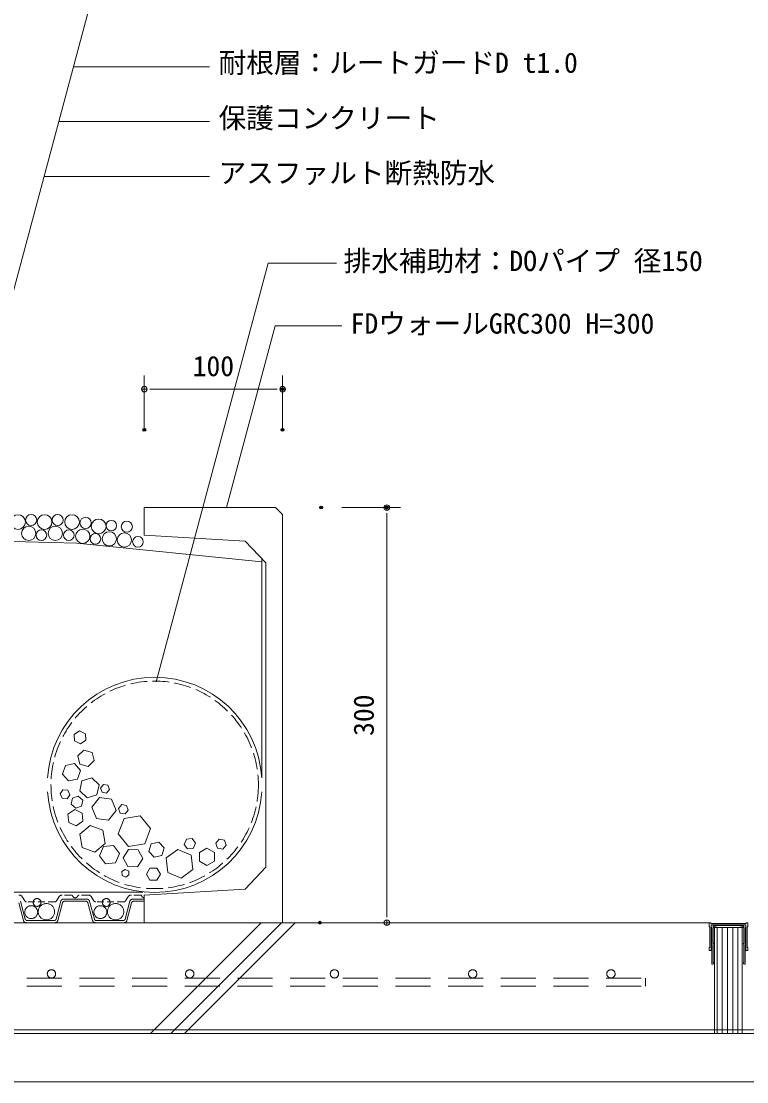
# Model space of a CAD drawing. Units: millimetres, scale not verified. Extents: x -1485 to 1485, y -1050 to 1050.
# Drawn here: x -260 to 264, y -486 to 280 of the extents above; entities that cross this region are included whole.
import ezdxf
from ezdxf.enums import TextEntityAlignment as Align

# ---------------------------------------------------------------- set-up
doc = ezdxf.new("R2010")
doc.units = ezdxf.units.MM
doc.header["$LTSCALE"] = 4
doc.header["$PDMODE"] = 32
doc.header["$PDSIZE"] = 2
for name, pattern in [('DASHED1', [1.8, 1.2, -0.6]), ('DASHED3', [4, 3, -1]), ('USER1', [19.05, 12.7, -6.35]), ('USER2', [9.525, 6.35, -3.175])]:
    doc.linetypes.add(name, pattern=pattern)
for name, color, linetype, lineweight in [('0-0_TLC', 4, 'Continuous', 18), ('0-1_0', 7, 'Continuous', 18), ('0-3_sunpo', 7, 'Continuous', 18), ('0-5_MOJI', 7, 'Continuous', 18), ('0-6_KUTAI', 4, 'Continuous', 18), ('0-7_BOUSUI', 6, 'Continuous', 18), ('0-B_dannnetu', 7, 'Continuous', 18), ('0-C_HATCH', 7, 'Continuous', 18), ('0-D_tensen', 1, 'USER2', 18), ('0-E_bousui2', 3, 'Continuous', 18), ('0-F_FD-L', 8, 'USER1', 18), ('1-1_ecom', 7, 'Continuous', 18), ('1-3__1-C_', 4, 'Continuous', 9), ('1-4__1-B_', 4, 'DASHED3', 9)]:
    doc.layers.add(name, color=color, linetype=linetype, lineweight=lineweight)
doc.layers.add('0-4_DEFPOINTS', color=7, linetype='Continuous')
doc.styles.add('ＭＳ ゴシック', font='')
doc.styles.get('ＭＳ ゴシック').set_extended_font_data('MS Gothic')

# ---------------------------------------------------------------- blocks, each defined once
blk = doc.blocks.new('_Dot')
at = {"layer": '0-1_0'}
for p, q in [((-0.5, 0), (-1, 0)), ((0.25, 0), (-0.25, 0))]:
    blk.add_line(p, q, dxfattribs=at)
blk.add_circle((0, 0), 0.25, dxfattribs=at)
blk = doc.blocks.new('D2')
at = {"layer": '0-3_sunpo'}
for p, q in [((1313.705, 1035.313), (1313.705, 1074.114)), ((1413.705, 1035.313), (1413.705, 1074.114)), ((1321.705, 1064.114), (1405.705, 1064.114))]:
    blk.add_line(p, q, dxfattribs=at)
at = {"layer": '0-4_DEFPOINTS'}
for p in [(1413.705, 1064.114), (1313.705, 1034.813), (1413.705, 1034.813)]:
    blk.add_point(p, dxfattribs=at)
at = {"layer": '0-3_sunpo', "xscale": 8, "yscale": 8, "rotation": 180}
blk.add_blockref('_Dot', (1313.705, 1064.114), dxfattribs=at)
at = {"layer": '0-3_sunpo', "xscale": 8, "yscale": 8}
blk.add_blockref('_Dot', (1413.705, 1064.114), dxfattribs=at)
at = {"layer": '0-3_sunpo', "style": 'ＭＳ ゴシック'}
blk.add_text('100', height=14.66, dxfattribs=at).set_placement((1348.705, 1069.114), align=Align.BOTTOM_LEFT)
blk = doc.blocks.new('D3')
at = {"layer": '0-4_DEFPOINTS'}
for p in [(1441.615, 978.54), (1489.091, 978.54), (1440.724, 678.539)]:
    blk.add_point(p, dxfattribs=at)
at = {"layer": '0-5_MOJI'}
for p, q in [((1456.615, 978.54), (1499.091, 978.54)), ((1489.091, 686.539), (1489.091, 970.54)), ((1455.724, 678.539), (1499.091, 678.539))]:
    blk.add_line(p, q, dxfattribs=at)
at = {"layer": '0-5_MOJI', "xscale": 8, "yscale": 8}
for p, rotation in [((1489.091, 978.54), 90), ((1489.091, 678.539), 270)]:
    blk.add_blockref('_Dot', p, dxfattribs=dict(at, rotation=rotation))
at = {"layer": '0-5_MOJI', "style": 'ＭＳ ゴシック'}
blk.add_text('300', height=14.66, rotation=90, dxfattribs=at).set_placement((1484.091, 813.54), align=Align.BOTTOM_LEFT)

msp = doc.modelspace()

# ---------------------------------------------------------------- linework, layer by layer
at = {"layer": '0-0_TLC'}
for p, q in [((-76.344, -71.444), (-171.345, -71.444)), ((-171.345, -71.444), (-171.345, -91.443)), ((-76.344, -71.444), (-71.345, -76.444)), ((-98.321, -95.593), (-171.345, -91.443)), ((-83.345, -111.444), (-98.321, -95.593)), ((-83.345, -111.444), (-83.345, -331.444)), ((-83.345, -331.444), (-98.321, -347.295)), ((-98.321, -347.295), (-171.345, -351.444)), ((-171.345, -351.444), (-171.345, -371.444))]:
    msp.add_line(p, q, dxfattribs=at)
msp.add_lwpolyline([(-171.345, -371.444), (-71.345, -371.444), (-71.345, -76.444)], dxfattribs=at)
at = {"layer": '0-5_MOJI', "color": 1}
for p, q in [((-419.235, -486.445), (-178.297, 412.749)), ((-222.651, 247.217), (-124.13, 247.217)), ((-233.274, 207.573), (-124.13, 207.573)), ((-243.897, 167.928), (-124.13, 167.928)), ((-162.756, -197.469), (-81.68, 105.113)), ((-81.68, 105.113), (-32.245, 105.113)), ((-111.97, -71.445), (-76.781, 59.881)), ((-76.781, 59.881), (-28.596, 59.881))]:
    msp.add_line(p, q, dxfattribs=at)
at = {"layer": '0-6_KUTAI'}
for p, q in [((-827.917, -371.445), (237.155, -371.445)), ((242.941, -451.445), (242.941, -374.945)), ((246.691, -451.445), (246.691, -374.945)), ((250.441, -451.445), (250.441, -374.945)), ((254.191, -451.445), (254.191, -374.945)), ((257.941, -451.445), (257.941, -374.945))]:
    msp.add_line(p, q, dxfattribs=at)
for points in [[(-827.917, -95.645), (-275.979, -95.645), (-220.225, -97.193), (-86.345, -110.581)], [(261.155, -451.445), (261.155, -374.945), (241.155, -374.945), (241.155, -451.445)]]:
    msp.add_lwpolyline(points, dxfattribs=at)
for points in [[(238.655, -371.945), (238.155, -371.445), (237.155, -371.445), (237.155, -374.445), (237.655, -374.445), (237.655, -389.445), (237.155, -389.445), (237.155, -391.445), (238.655, -391.445), (238.655, -372.945), (263.655, -372.945), (263.655, -391.445), (265.155, -391.445), (265.155, -389.445), (264.655, -389.445), (264.655, -374.445), (265.155, -374.445), (265.155, -371.445), (264.155, -371.445), (263.655, -371.945), (251.155, -371.945)], [(240.155, -373.445), (240.155, -374.445), (242.155, -374.445), (242.155, -374.945), (240.155, -374.945), (240.155, -386.445), (240.655, -386.445), (240.155, -387.445), (240.155, -400.445), (240.655, -400.445), (240.155, -401.445), (239.155, -401.445), (239.155, -374.945), (238.655, -374.945), (238.655, -372.945), (263.655, -372.945), (263.655, -374.945), (263.155, -374.945), (263.155, -401.445), (262.155, -401.445), (261.655, -400.445), (262.155, -400.445), (262.155, -387.445), (261.655, -386.445), (262.155, -386.445), (262.155, -374.945), (260.155, -374.945), (260.155, -374.445), (262.155, -374.445), (262.155, -373.445)]]:
    msp.add_lwpolyline(points, close=True, dxfattribs=at)
at = {"layer": '0-7_BOUSUI'}
msp.add_lwpolyline([(-827.917, -486.445), (557.515, -486.445), (601.155, -442.805), (601.155, 13.555)], dxfattribs=at)
at = {"layer": '0-B_dannnetu'}
msp.add_line((-827.917, -451.445), (557.515, -451.445), dxfattribs=at)
at = {"layer": '0-C_HATCH'}
for p, q in [((-86.906, -371.445), (-166.906, -451.445)), ((-72.237, -371.445), (-152.237, -451.445)), ((-62.237, -371.445), (-142.237, -451.445))]:
    msp.add_line(p, q, dxfattribs=at)
at = {"layer": '0-D_tensen', "linetype": 'Continuous'}
for p, q in [((-86.345, -108.268), (-86.345, -266.762)), ((-172.415, -349.345), (-827.917, -349.345))]:
    msp.add_line(p, q, dxfattribs=at)
at = {"layer": '0-D_tensen'}
msp.add_line((-827.917, -417.445), (191.155, -417.445), dxfattribs=at)
msp.add_lwpolyline([(-827.917, -411.445), (191.155, -411.445), (191.155, -417.445)], dxfattribs=at)
for centre in [(-238.515, -408.445), (-138.515, -408.445), (-33.845, -408.445), (66.155, -408.445), (166.155, -408.445)]:
    msp.add_circle(centre, 3, dxfattribs=at)
at = {"layer": '0-D_tensen', "linetype": 'Continuous'}
for centre, start, end in [((-163.84, -271.717), 3.65779, 176.40304), ((-163.84, -271.973), 183.59696, 356.34221)]:
    msp.add_arc(centre, 77.653, start, end, dxfattribs=at)
at = {"layer": '0-E_bousui2'}
msp.add_line((557.515, -448.945), (-827.917, -448.945), dxfattribs=at)
at = {"layer": '0-F_FD-L', "linetype": 'DASHED1'}
for p, q in [((-224.174, -351.445), (-230.647, -351.445)), ((-212.044, -351.445), (-218.517, -351.445)), ((-174.174, -351.445), (-180.647, -351.445)), ((-257.782, -355.717), (-259.471, -352.901)), ((-236.195, -356.445), (-256.496, -356.445)), ((-233.219, -352.901), (-234.908, -355.717)), ((-207.782, -355.717), (-209.471, -352.901)), ((-186.195, -356.445), (-206.496, -356.445)), ((-183.219, -352.901), (-184.908, -355.717))]:
    msp.add_line(p, q, dxfattribs=at)
at = {"layer": '0-F_FD-L'}
for p, q in [((-258.74, -369.962), (-262.198, -357.057)), ((-257.49, -368.833), (-260.948, -355.927)), ((-231.742, -355.927), (-235.201, -368.833)), ((-230.492, -357.057), (-233.95, -369.962)), ((-208.74, -369.962), (-212.198, -357.057)), ((-207.49, -368.833), (-210.948, -355.927)), ((-181.742, -355.927), (-185.201, -368.833)), ((-180.492, -357.057), (-183.95, -369.962)), ((-171.345, -354.445), (-179.811, -354.445)), ((-171.345, -355.945), (-179.043, -355.945)), ((-235.882, -371.445), (-256.808, -371.445)), ((-236.649, -369.945), (-256.041, -369.945)), ((-185.882, -371.445), (-206.808, -371.445)), ((-186.649, -369.945), (-206.041, -369.945))]:
    msp.add_line(p, q, dxfattribs=at)
at = {"layer": '0-F_FD-L', "color": 6}
msp.add_line((-71.345, -371.444), (-827.917, -371.445), dxfattribs=at)
at = {"layer": '0-F_FD-L'}
for points in [[(-212.88, -354.445), (-221.345, -354.445), (-229.811, -354.445)], [(-213.647, -355.945), (-221.345, -355.945), (-229.043, -355.945)]]:
    msp.add_lwpolyline(points, dxfattribs=at)
for centre, radius in [((-253.128, -363.828), 4.654), ((-248.898, -356.841), 2.82), ((-242.129, -363.546), 5.923), ((-203.128, -363.828), 4.654), ((-198.898, -356.841), 2.82), ((-192.129, -363.546), 5.923)]:
    msp.add_circle(centre, radius, dxfattribs=at)
at = {"layer": '0-F_FD-L', "linetype": 'DASHED1'}
for centre, radius, start, end in [((-262.044, -354.445), 3, 30.96376, 90), ((-230.647, -354.445), 3, 90, 149.03624), ((-224.174, -352.445), 1, 19.47122, 90), ((-221.345, -351.445), 2, 199.47122, 270), ((-221.345, -351.445), 2, 270, 340.52878), ((-218.517, -352.445), 1, 90, 160.52878), ((-212.044, -354.445), 3, 30.96376, 90), ((-180.647, -354.445), 3, 90, 149.03624), ((-174.174, -352.445), 1, 19.47122, 90), ((-171.345, -351.445), 2, 199.47122, 270), ((-256.496, -354.945), 1.5, 210.96376, 270), ((-236.195, -354.945), 1.5, 270, 329.03624), ((-206.496, -354.945), 1.5, 210.96376, 270), ((-186.195, -354.945), 1.5, 270, 329.03624)]:
    msp.add_arc(centre, radius, start, end, dxfattribs=at)
at = {"layer": '0-F_FD-L'}
for centre, radius, start, end in [((-229.811, -356.445), 2, 90, 165), ((-229.043, -357.445), 1.5, 90, 165), ((-213.647, -357.445), 1.5, 15, 90), ((-212.88, -356.445), 2, 15, 90), ((-179.811, -356.445), 2, 90, 165), ((-179.043, -357.445), 1.5, 90, 165), ((-256.808, -369.445), 2, 195, 270), ((-256.041, -368.445), 1.5, 195, 270), ((-236.649, -368.445), 1.5, 270, 345), ((-235.882, -369.445), 2, 270, 345), ((-206.808, -369.445), 2, 195, 270), ((-206.041, -368.445), 1.5, 195, 270), ((-186.649, -368.445), 1.5, 270, 345), ((-185.882, -369.445), 2, 270, 345)]:
    msp.add_arc(centre, radius, start, end, dxfattribs=at)
at = {"layer": '1-1_ecom'}
for centre, radius in [((-262.658, -81.93), 5.315), ((-253.207, -80.451), 4.018), ((-243.438, -81.93), 5.315), ((-233.987, -80.451), 4.018), ((-223.58, -81.93), 5.315), ((-213.846, -82.527), 4.018), ((-204.36, -85.043), 5.315), ((-195.2, -84.492), 3.758), ((-184.02, -85.267), 4.018), ((-254.929, -90.078), 5.158), ((-245.783, -91.394), 3.851), ((-235.709, -90.078), 5.158), ((-225.925, -91.394), 3.851), ((-215.852, -92.153), 5.158), ((-206.705, -94.015), 3.851), ((-196.632, -94.02), 5.158), ((-185.742, -94.893), 5.158), ((-175.958, -96.21), 3.851)]:
    msp.add_circle(centre, radius, dxfattribs=at)
at = {"layer": '1-3__1-C_'}
for p, q in [((-196.595, -275.23), (-197.721, -272.172)), ((-162.239, -340.771), (-167.244, -340.771))]:
    msp.add_line(p, q, dxfattribs=at)
for points in [[(-217.603, -242.132), (-213.71, -239.563), (-213.988, -234.908), (-218.158, -232.821), (-222.051, -235.389), (-221.773, -240.044)], [(-217.908, -256.867), (-212.069, -258.537), (-207.704, -254.315), (-209.177, -248.424), (-215.016, -246.754), (-219.381, -250.976)], [(-230.491, -264.083), (-226.111, -269.019), (-219.646, -267.695), (-217.561, -261.433), (-221.941, -256.497), (-228.406, -257.822)], [(-203.964, -271.764), (-209.385, -266.755), (-216.434, -268.945), (-218.061, -276.145), (-212.639, -281.154), (-205.591, -278.963)], [(-226.64, -275.728), (-230.213, -275.383), (-232.298, -278.305), (-230.81, -281.571), (-227.237, -281.916), (-225.152, -278.994)], [(-224.248, -285.857), (-220.912, -288.779), (-216.713, -287.35), (-215.851, -283), (-219.187, -280.078), (-223.386, -281.506)], [(-205.992, -296.082), (-197.235, -297.334), (-191.771, -290.376), (-195.066, -282.165), (-203.824, -280.913), (-209.287, -287.871)], [(-220.592, -301.572), (-215.712, -298.129), (-216.254, -292.182), (-221.676, -289.677), (-226.555, -293.12), (-226.014, -299.067)], [(-182.914, -290.071), (-184.165, -286.731), (-187.682, -286.145), (-189.948, -288.898), (-188.697, -292.238), (-185.18, -292.824)], [(-174.279, -294.283), (-185.985, -296.193), (-190.184, -307.286), (-182.678, -316.469), (-170.972, -314.559), (-166.772, -303.467)], [(-216.35, -317.055), (-207.174, -320.425), (-199.668, -314.164), (-201.337, -304.532), (-210.512, -301.162), (-218.019, -307.423)], [(-157.039, -317.471), (-160.905, -313.313), (-166.438, -314.581), (-168.106, -320.008), (-164.241, -324.166), (-158.708, -322.897)], [(-140.021, -318.162), (-135.934, -317.728), (-134.266, -313.972), (-136.685, -310.649), (-140.772, -311.082), (-142.44, -314.839)], [(-112.159, -315.473), (-113.438, -311.845), (-117.22, -311.138), (-119.722, -314.06), (-118.443, -317.688), (-114.661, -318.394)], [(-203.796, -323.162), (-199.472, -329.03), (-192.228, -328.218), (-189.309, -321.54), (-193.633, -315.672), (-200.877, -316.484)], [(-183.317, -330.899), (-176.226, -331.14), (-172.472, -325.12), (-175.809, -318.859), (-182.899, -318.618), (-186.653, -324.638)], [(-144.763, -339.246), (-136.352, -333.026), (-137.533, -322.632), (-147.125, -318.458), (-155.536, -324.678), (-154.355, -335.072)], [(-126.062, -330.057), (-120.64, -326.926), (-120.64, -320.665), (-126.062, -317.534), (-131.485, -320.665), (-131.485, -326.926)], [(-187.321, -337.255), (-184.818, -338.507), (-182.483, -336.966), (-182.649, -334.173), (-185.152, -332.921), (-187.487, -334.462)]]:
    msp.add_lwpolyline(points, close=True, dxfattribs=at)
for points in [[(-197.721, -272.172), (-200.932, -271.619), (-203.018, -274.123), (-201.891, -277.181)], [(-201.891, -277.181), (-198.68, -277.735), (-196.595, -275.23)], [(-162.239, -340.771), (-159.737, -336.437), (-162.239, -332.103), (-167.244, -332.103), (-169.746, -336.437), (-167.244, -340.771)]]:
    msp.add_lwpolyline(points, dxfattribs=at)
at = {"layer": '1-4__1-B_'}
msp.add_circle((-163.84, -271.845), 75, dxfattribs=at)

# ---------------------------------------------------------------- block references
at = {"layer": '0-3_sunpo'}
msp.add_blockref('D2', (-1485.05, -1049.984), dxfattribs=at)
at = {"layer": '0-5_MOJI'}
msp.add_blockref('D3', (-1485.05, -1049.984), dxfattribs=at)

# ---------------------------------------------------------------- texts
at = {"layer": '0-5_MOJI', "style": 'ＭＳ ゴシック'}
for s, p in [('耐根層：ルートガードD t1.0', (-117.63, 238.364)), ('保護コンクリート', (-117.63, 198.364)), ('アスファルト断熱防水', (-117.63, 158.719)), ('排水補助材：DOパイプ 径150', (-27.245, 95.113)), ('FDウォールGRC300 H=300', (-22.096, 49.881))]:
    msp.add_text(s, height=14.66, dxfattribs=at).set_placement(p, align=Align.BOTTOM_LEFT)

doc.saveas('drawing.dxf')
